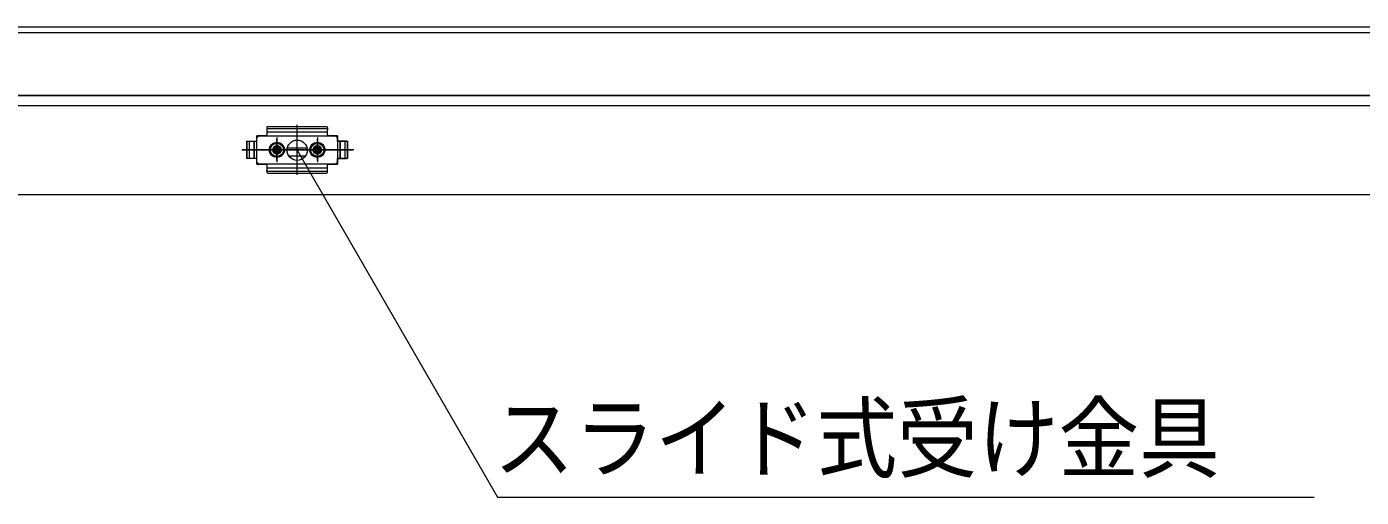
# Model space of a CAD drawing. Units: millimetres, scale not verified. Extents: x -6062 to 6062, y -3045 to 3045.
# Drawn here: x -1908 to -1248, y 1056 to 1289 of the extents above; entities that cross this region are included whole.
import ezdxf
from ezdxf.enums import TextEntityAlignment as Align

# ---------------------------------------------------------------- set-up
doc = ezdxf.new("R2010")
doc.units = ezdxf.units.MM
doc.header["$LTSCALE"] = 20
doc.layers.add('0-3_2寸法-3', color=7, linetype='Continuous', lineweight=9)
doc.layers.add('0-4_3一般', color=7, linetype='Continuous', lineweight=9)
doc.styles.add('ＭＳ ゴシック', font='')
doc.styles.get('ＭＳ ゴシック').set_extended_font_data('MS Gothic')

# ---------------------------------------------------------------- blocks, each defined once
blk = doc.blocks.new('グループ-59')
at = {"layer": '0-4_3一般'}
for p, q in [((-76990, 24996.9), (18350, 24996.9)), ((-40, 24756.1), (-40, 24706.9)), ((560, 24733.9), (-40, 24733.9)), ((550, 24786.7), (-30, 24786.7)), ((550, 24766.1), (-30, 24766.1)), ((260, 24309.2), (260, 24805.4)), ((560, 24776.7), (560, 24756.1)), ((560, 24706.9), (560, 24756.1)), ((-238, 24641.9), (-140, 24641.9)), ((-238, 24471.9), (-238, 24641.9)), ((-238, 24631.9), (-238, 24481.9)), ((-228, 24641.9), (-140, 24641.9)), ((-214, 24641.9), (-214, 24471.9)), ((-168, 24641.9), (-168, 24471.9)), ((-164, 24471.9), (-164, 24641.9)), ((-140, 24416.9), (-140, 24696.9)), ((-50, 24696.9), (-140, 24696.9)), ((-120, 24696.9), (-140, 24676.9)), ((-140, 24641.9), (-140, 24686.9)), ((-140, 24471.9), (-140, 24641.9)), ((-130, 24696.9), (650, 24696.9)), ((50.3, 24577.4), (51.4, 24597.1)), ((51.4, 24597.1), (53.9, 24576.7)), ((60, 24678.3), (60, 24433.9)), ((60, 24451.9), (60, 24661.9)), ((60, 24600.9), (60, 24512.9)), ((68.6, 24597.1), (66.1, 24576.7)), ((69.7, 24577.4), (68.6, 24597.1)), ((260, 24393.1), (260, 24714.2)), ((460, 24678.3), (460, 24433.9)), ((460, 24451.9), (460, 24661.9)), ((460, 24481.5), (460, 24633.4)), ((460, 24600.9), (460, 24512.9)), ((660, 24676.9), (640, 24696.9)), ((660, 24696.9), (660, 24416.9)), ((660, 24686.9), (660, 24641.9)), ((660, 24641.9), (758, 24641.9)), ((660, 24641.9), (660, 24471.9)), ((684, 24641.9), (684, 24471.9)), ((688, 24471.9), (688, 24641.9)), ((734, 24471.9), (734, 24641.9)), ((758, 24641.9), (758, 24471.9)), ((758, 24481.9), (758, 24631.9)), ((-286.3, 24556.9), (811.7, 24556.9)), ((821.1, 24556.9), (-276.9, 24556.9)), ((-140, 24471.9), (-238, 24471.9)), ((-140, 24471.9), (-228, 24471.9)), ((-140, 24426.9), (-140, 24471.9)), ((-65, 24556.9), (183, 24556.9)), ((16, 24556.9), (104, 24556.9)), ((39.5, 24566.6), (19.9, 24565.5)), ((19.9, 24565.5), (40.2, 24562.9)), ((19.9, 24548.3), (40.2, 24550.8)), ((39.5, 24547.2), (19.9, 24548.3)), ((46.8, 24570), (39.5, 24566.6)), ((39.5, 24566.6), (43.3, 24562.9)), ((39.5, 24547.2), (43.3, 24550.9)), ((46.8, 24543.7), (39.5, 24547.2)), ((40.2, 24562.9), (43.3, 24562.9)), ((40.2, 24550.8), (43.3, 24550.9)), ((43.3, 24562.9), (50.6, 24566.3)), ((43.3, 24550.9), (50.6, 24547.5)), ((46.8, 24570), (50.3, 24577.4)), ((50.6, 24566.3), (46.8, 24570)), ((50.6, 24547.5), (46.8, 24543.7)), ((46.8, 24543.7), (50.3, 24536.4)), ((50.3, 24577.4), (54, 24573.6)), ((50.3, 24536.4), (54, 24540.1)), ((50.3, 24536.4), (51.4, 24516.7)), ((54, 24573.6), (50.6, 24566.3)), ((54, 24540.1), (50.6, 24547.5)), ((51.4, 24516.7), (53.9, 24537.1)), ((53.9, 24576.7), (54, 24573.6)), ((53.9, 24537.1), (54, 24540.1)), ((69.7, 24577.4), (66, 24573.6)), ((66.1, 24576.7), (66, 24573.6)), ((66, 24573.6), (69.4, 24566.3)), ((66, 24540.1), (69.4, 24547.5)), ((69.7, 24536.4), (66, 24540.1)), ((66.1, 24537.1), (66, 24540.1)), ((68.6, 24516.7), (66.1, 24537.1)), ((69.7, 24536.4), (68.6, 24516.7)), ((69.4, 24566.3), (73.2, 24570)), ((76.7, 24562.9), (69.4, 24566.3)), ((76.7, 24550.9), (69.4, 24547.5)), ((69.4, 24547.5), (73.2, 24543.7)), ((73.2, 24570), (69.7, 24577.4)), ((73.2, 24543.7), (69.7, 24536.4)), ((73.2, 24570), (80.5, 24566.6)), ((73.2, 24543.7), (80.5, 24547.2)), ((80.5, 24566.6), (76.7, 24562.9)), ((79.8, 24562.9), (76.7, 24562.9)), ((80.5, 24547.2), (76.7, 24550.9)), ((79.8, 24550.8), (76.7, 24550.9)), ((100.1, 24565.5), (79.8, 24562.9)), ((100.1, 24548.3), (79.8, 24550.8)), ((80.5, 24566.6), (100.1, 24565.5)), ((80.5, 24547.2), (100.1, 24548.3)), ((335, 24556.9), (583, 24556.9)), ((355, 24556.9), (525, 24556.9)), ((416, 24556.9), (504, 24556.9)), ((440.2, 24562.9), (443.3, 24562.9)), ((440.2, 24550.8), (443.3, 24550.9)), ((479.8, 24562.9), (476.7, 24562.9)), ((479.8, 24550.8), (476.7, 24550.9)), ((758, 24471.9), (660, 24471.9)), ((660, 24471.9), (660, 24426.9)), ((-140, 24436.9), (-120, 24416.9)), ((-140, 24416.9), (-50, 24416.9)), ((650, 24416.9), (-130, 24416.9)), ((-40, 24406.9), (-40, 24357.7)), ((-40, 24379.9), (560, 24379.9)), ((-40, 24347.7), (-40, 24357.7)), ((-40, 24347.7), (-40, 24337.1)), ((-30, 24347.7), (550, 24347.7)), ((-30, 24327.1), (550, 24327.1)), ((560, 24357.7), (560, 24406.9)), ((570, 24416.9), (660, 24416.9)), ((640, 24416.9), (660, 24436.9)), ((-76990, 24116.9), (18350, 24116.9))]:
    blk.add_line(p, q, dxfattribs=at)
for points in [[(-5322, 25096.9), (-5322, 25776.9), (18042, 25776.9), (18042, 25096.9)], [(18040, 25096.9), (18040, 25716.9), (-5320, 25716.9), (-5320, 25096.9)], [(446.8, 24543.7), (439.5, 24547.2), (443.3, 24550.9), (450.6, 24547.5)], [(446.8, 24570), (450.3, 24577.4), (454, 24573.6), (450.6, 24566.3)], [(473.2, 24543.7), (469.7, 24536.4), (466, 24540.1), (469.4, 24547.5)], [(473.2, 24570), (480.5, 24566.6), (476.7, 24562.9), (469.4, 24566.3)]]:
    blk.add_lwpolyline(points, close=True, dxfattribs=at)
for points in [[(-40, 24776.7), (-40, 24766.1), (-40, 24756.1)], [(450.3, 24577.4), (451.4, 24597.1), (453.9, 24576.7), (454, 24573.6)], [(469.7, 24577.4), (468.6, 24597.1), (466.1, 24576.7), (466, 24573.6)], [(748, 24641.9), (660, 24641.9), (660, 24696.9), (570, 24696.9)], [(-45, 24556.9), (125, 24556.9), (145, 24556.9), (165, 24556.9)], [(439.5, 24566.6), (419.9, 24565.5), (440.2, 24562.9)], [(439.5, 24547.2), (419.9, 24548.3), (440.2, 24550.8)], [(446.8, 24570), (439.5, 24566.6), (443.3, 24562.9), (450.6, 24566.3)], [(446.8, 24543.7), (450.3, 24536.4), (454, 24540.1), (450.6, 24547.5)], [(450.3, 24536.4), (451.4, 24516.7), (453.9, 24537.1), (454, 24540.1)], [(473.2, 24570), (469.7, 24577.4), (466, 24573.6), (469.4, 24566.3)], [(469.7, 24536.4), (468.6, 24516.7), (466.1, 24537.1), (466, 24540.1)], [(473.2, 24543.7), (480.5, 24547.2), (476.7, 24550.9), (469.4, 24547.5)], [(480.5, 24566.6), (500.1, 24565.5), (479.8, 24562.9)], [(480.5, 24547.2), (500.1, 24548.3), (479.8, 24550.8)], [(525, 24556.9), (545, 24556.9), (565, 24556.9)], [(660, 24416.9), (660, 24471.9), (748, 24471.9)], [(560, 24337.1), (560, 24347.7), (560, 24357.7)]]:
    blk.add_lwpolyline(points, dxfattribs=at)
for centre, radius in [((60, 24556.9), 75), ((60, 24556.9), 65), ((60, 24556.9), 42), ((60, 24556.9), 40), ((60, 24556.9), 40), ((60, 24556.9), 32.4), ((60, 24556.9), 30), ((460, 24556.9), 75), ((460, 24556.9), 65), ((460, 24556.9), 42), ((460, 24556.9), 40), ((460, 24556.9), 40), ((460, 24556.9), 32.4), ((460, 24556.9), 30)]:
    blk.add_circle(centre, radius, dxfattribs=at)
for centre, radius, start, end in [((-30, 24776.7), 10, 90, 180), ((-30, 24756.1), 10, 90, 180), ((550, 24776.7), 10, 0, 90), ((550, 24756.1), 10, 0, 90), ((-228, 24631.9), 10, 90, 180), ((-130, 24686.9), 10, 90, 180), ((-50, 24706.9), 10, 270, 0), ((60, 24551.9), 46, 79.19486, 100.80514), ((460, 24551.9), 46, 79.19486, 100.80514), ((570, 24706.9), 10, 180, 270), ((650, 24686.9), 10, 0, 90), ((748, 24631.9), 10, 0, 90), ((-228, 24481.9), 10, 180, 270), ((65, 24556.9), 46, 169.19486, 180), ((65, 24556.9), 46, 180, 190.80514), ((60, 24556.9), 20.7, 162.98773, 197.01227), ((60, 24561.8), 46, 259.19486, 280.80514), ((60, 24556.9), 20.7, 72.98773, 107.01227), ((60, 24556.9), 20.7, 252.98773, 287.01227), ((60, 24556.9), 20.7, 342.98773, 17.01227), ((55, 24556.9), 46, 0, 10.80514), ((55, 24556.9), 46, 349.19486, 0), ((465, 24556.9), 46, 169.19486, 180), ((465, 24556.9), 46, 180, 190.80514), ((460, 24556.9), 20.7, 162.98773, 197.01227), ((460, 24561.8), 46, 259.19486, 280.80514), ((460, 24556.9), 20.7, 72.98773, 107.01227), ((460, 24556.9), 20.7, 252.98773, 287.01227), ((460, 24556.9), 20.7, 342.98773, 17.01227), ((455, 24556.9), 46, 0, 10.80514), ((455, 24556.9), 46, 349.19486, 0), ((748, 24481.9), 10, 270, 0), ((-130, 24426.9), 10, 180, 270), ((-50, 24406.9), 10, 0, 90), ((-30, 24357.7), 10, 180, 270), ((-30, 24337.1), 10, 180, 270), ((550, 24357.7), 10, 270, 0), ((550, 24337.1), 10, 270, 0), ((570, 24406.9), 10, 90, 180), ((650, 24426.9), 10, 270, 0)]:
    blk.add_arc(centre, radius, start, end, dxfattribs=at)
blk = doc.blocks.new('グループ-60')
at = {"layer": '0-4_3一般'}
blk.add_blockref('グループ-59', (0, 0), dxfattribs=at)

msp = doc.modelspace()

# ---------------------------------------------------------------- linework, layer by layer
at = {"layer": '0-3_2寸法-3'}
for p, q in [((-1774.31, 1232.68), (-1774.69, 1232.68)), ((-1774.31, 1232.68), (-1774.69, 1232.68)), ((-1769.6, 1228.68), (-1779.4, 1228.68)), ((-1770.5, 1224.68), (-1778.5, 1224.68))]:
    msp.add_line(p, q, dxfattribs=at)
msp.add_lwpolyline([(-1774.5, 1227.68), (-1675.29, 1055.84), (-1270.92, 1055.84)], dxfattribs=at)
msp.add_circle((-1774.5, 1227.68), 5.01, dxfattribs=at)
msp.add_circle((-1774.5, 1227.68), 5.01, dxfattribs=at)

# ---------------------------------------------------------------- block references
at = {"layer": '0-4_3一般', "xscale": 0.05, "yscale": 0.05}
msp.add_blockref('グループ-60', (-1787.5, 0), dxfattribs=at)

# ---------------------------------------------------------------- texts
at = {"layer": '0-3_2寸法-3', "style": 'ＭＳ ゴシック', "width": 0.9}
msp.add_text('スライド式受け金具', height=32.55, dxfattribs=at).set_placement((-1677.22, 1059.19), align=Align.BOTTOM_LEFT)

doc.saveas('drawing.dxf')
